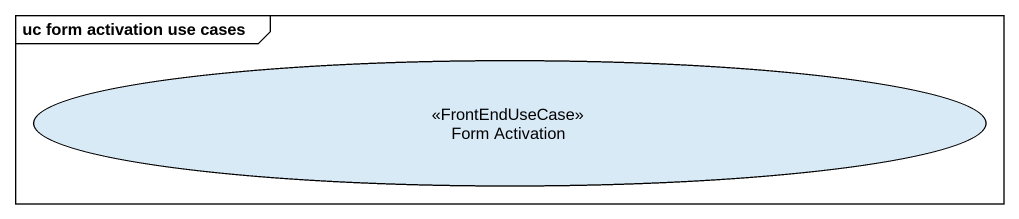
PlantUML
@startuml
mainframe uc form activation use cases
usecase "Form Activation" as Form_Activation <<FrontEndUseCase>>
@enduml
